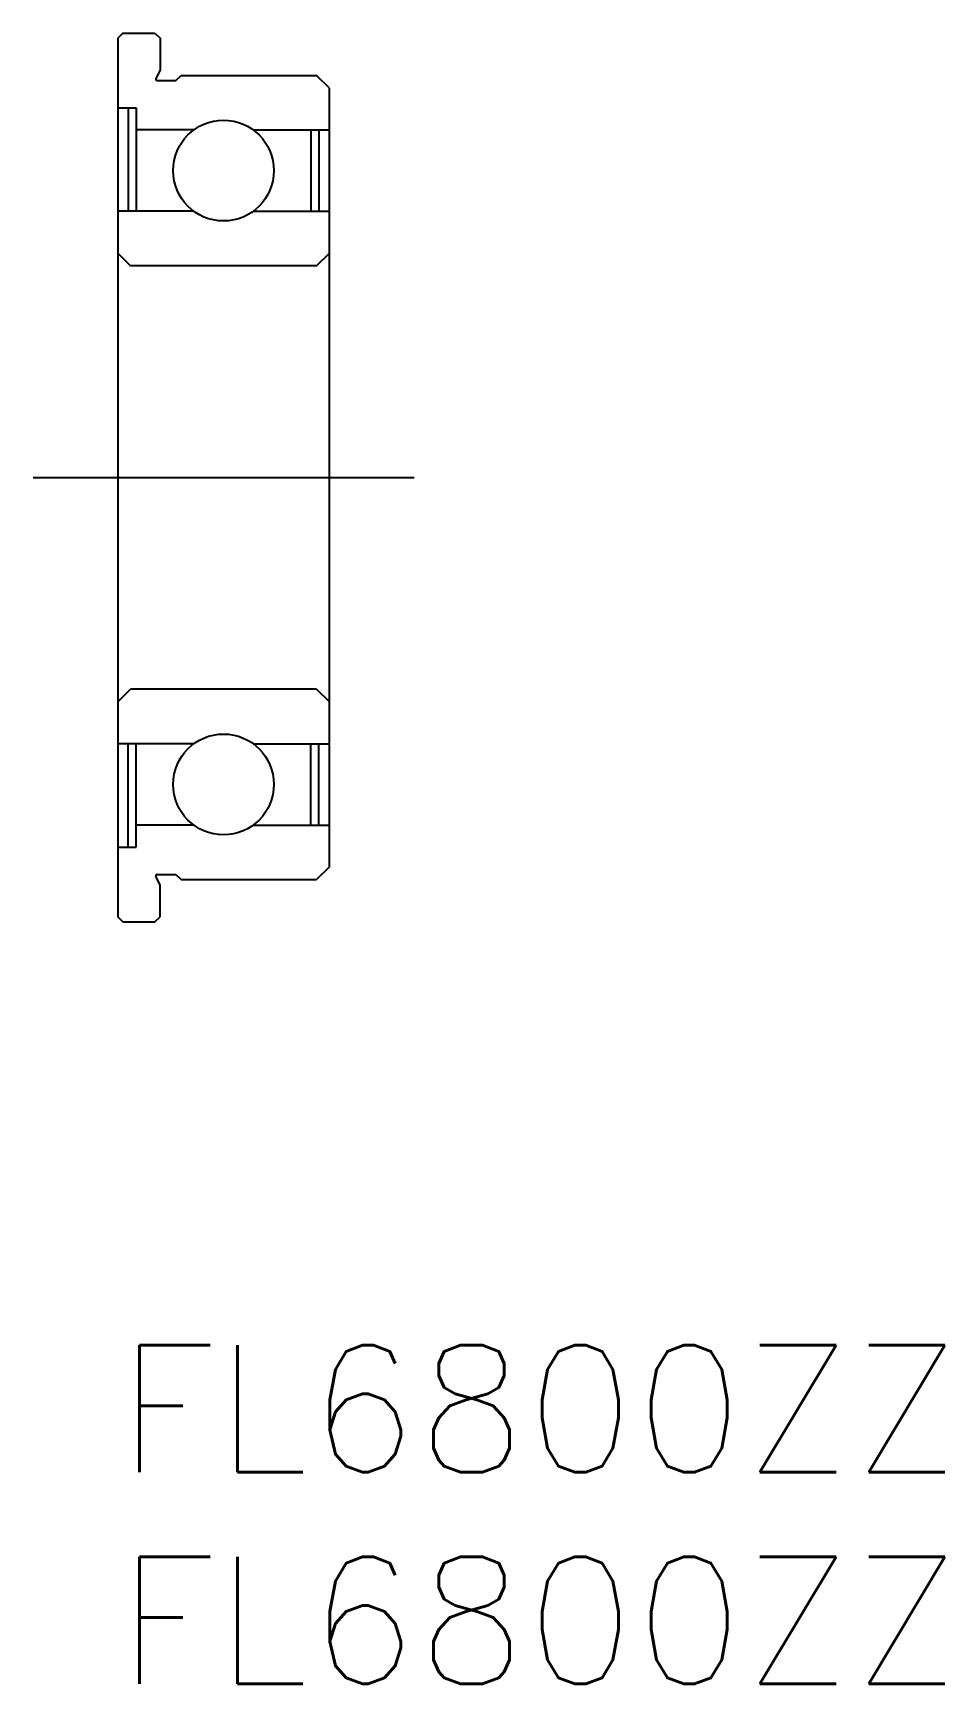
# Model space of a CAD drawing. Extents: x -2 to 19.5, y -8 to 31.
import ezdxf

# ---------------------------------------------------------------- set-up
doc = ezdxf.new("R2010")
doc.units = 0
doc.header["$LTSCALE"] = 0.5
doc.linetypes.add('CENTER', pattern=[50.8, 31.75, -6.35, 6.35, -6.35])
for name, color, linetype in [('MSM_CENTER', 1, 'CENTER'), ('MSM_CONTINUOUS', 7, 'CONTINUOUS'), ('MSM_PART_NUMBER', 7, 'CONTINUOUS')]:
    doc.layers.add(name, color=color, linetype=linetype)
doc.styles.get("Standard").update_dxf_attribs({"font": 'txt.shx', "height": 3, "bigfont": 'bigfont.shx'})

# ---------------------------------------------------------------- blocks, each defined once
blk = doc.blocks.new('*U2')
at = {"layer": 'MSM_PART_NUMBER'}
blk.add_text('FL6800ZZ', height=3, dxfattribs=at).set_placement((0, -3))
blk = doc.blocks.new('*U3')
at = {"layer": 'MSM_PART_NUMBER'}
blk.add_text('FL6800ZZ', height=3, dxfattribs=at).set_placement((0, -8))

msp = doc.modelspace()

# ---------------------------------------------------------------- linework, layer by layer
at = {"layer": 'MSM_CENTER'}
msp.add_line((-2, 20.5), (7, 20.5), dxfattribs=at)
at = {"layer": 'MSM_CONTINUOUS'}
for p, q in [((0.125, 31), (0, 30.875)), ((0, 30.875), (0, 10.125)), ((0.125, 31), (0.875, 31)), ((0.875, 31), (1, 30.875)), ((1, 30.875), (1, 30.125)), ((1, 30.125), (0.902, 29.929)), ((0.936, 29.875), (1.375, 29.875)), ((1.375, 29.875), (1.5, 30)), ((1.5, 30), (4.7, 30)), ((5, 29.7), (4.7, 30)), ((5, 11.3), (5, 29.7)), ((0, 29.234), (0.438, 29.234)), ((0.25, 29.234), (0.25, 26.79)), ((0.438, 29.234), (0.438, 26.79)), ((1.796, 28.71), (0.438, 28.71)), ((3.204, 28.71), (5, 28.71)), ((4.562, 28.71), (4.562, 26.79)), ((4.75, 28.71), (4.75, 26.79)), ((1.796, 26.79), (0, 26.79)), ((3.204, 26.79), (5, 26.79)), ((0, 25.8), (0.3, 25.5)), ((4.7, 25.5), (5, 25.8)), ((4.7, 25.5), (0.3, 25.5)), ((0, 15.2), (0.3, 15.5)), ((4.7, 15.5), (0.3, 15.5)), ((4.7, 15.5), (5, 15.2)), ((1.796, 14.21), (0, 14.21)), ((0.25, 11.766), (0.25, 14.21)), ((0.438, 11.766), (0.438, 14.21)), ((3.204, 14.21), (5, 14.21)), ((4.562, 12.29), (4.562, 14.21)), ((4.75, 12.29), (4.75, 14.21)), ((1.796, 12.29), (0.438, 12.29)), ((3.204, 12.29), (5, 12.29)), ((0, 11.766), (0.438, 11.766)), ((1, 10.875), (0.902, 11.071)), ((0.936, 11.125), (1.375, 11.125)), ((1.375, 11.125), (1.5, 11)), ((1.5, 11), (4.7, 11)), ((5, 11.3), (4.7, 11)), ((1, 10.125), (1, 10.875)), ((0.125, 10), (0, 10.125)), ((0.125, 10), (0.875, 10)), ((0.875, 10), (1, 10.125))]:
    msp.add_line(p, q, dxfattribs=at)
for centre in [(2.5, 27.75), (2.5, 13.25)]:
    msp.add_circle(centre, 1.19, dxfattribs=at)
for centre, start, end in [((0.936, 29.912), 153.4349, 270), ((0.936, 11.087), 90, 206.5651)]:
    msp.add_arc(centre, 0.0375, start, end, dxfattribs=at)

# ---------------------------------------------------------------- block references
for name in ['*U2', '*U3']:
    msp.add_blockref(name, (0, 0), dxfattribs=at)

doc.saveas('drawing.dxf')
